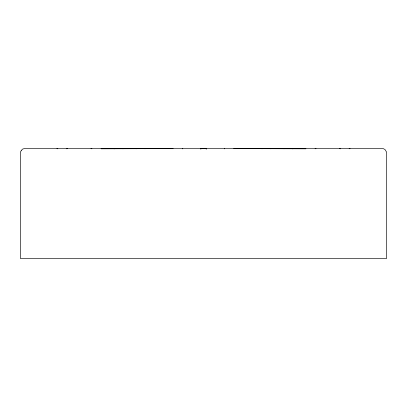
<?xml version="1.0" encoding="UTF-8"?>
<svg xmlns="http://www.w3.org/2000/svg" width="407" height="407" viewBox="0 0 407 407"><rect width="100%" height="100%" fill="white"/><g stroke="black" fill="none" stroke-linecap="round" stroke-linejoin="round"><path stroke-width="0.61" d="M182.478 148.86L182.789 148.555M292.745 148.799L293.651 148.555L292.76 148.799M101.068 148.799L172.929 148.616M349.155 148.799L350.071 148.555M66.606 148.799L67.521 148.555M122.914 148.799L123.83 148.555M144.892 148.799L145.808 148.555M315.099 148.799L316.015 148.555M200.453 148.799L202.666 148.555M200.707 148.769L202.778 148.555M305.011 148.555L233.847 148.555M201.831 148.575L200.519 148.794L203.586 148.555M172.985 148.555L101.979 148.555M234.071 148.616L305.932 148.799M203.602 148.555L206.7 148.784M204.487 148.555L206.558 148.799L204.492 148.555M205.245 148.575L206.563 148.809M339.484 148.555L340.4 148.799M283.17 148.555L284.086 148.799M261.192 148.555L262.108 148.799M90.995 148.555L91.906 148.799M56.914 148.555L57.83 148.799M206.654 148.779L205.342 148.575L206.634 148.779M114.24 148.799L113.329 148.555L114.255 148.799M224.506 148.591L224.7 148.86M21.352 150.387L20.35 152.218L20.35 258.445L386.65 258.445L386.65 152.218L385.068 149.628L383.43 148.682L24.542 148.555L22.69 149.043L21.352 150.387M271.199 148.616L270.762 148.799L271.667 148.555L271.22 148.616M201.216 148.652L200.636 148.814L201.918 148.575L201.216 148.652M135.78 148.616L135.307 148.555L136.238 148.799L135.78 148.616"/></g></svg>
